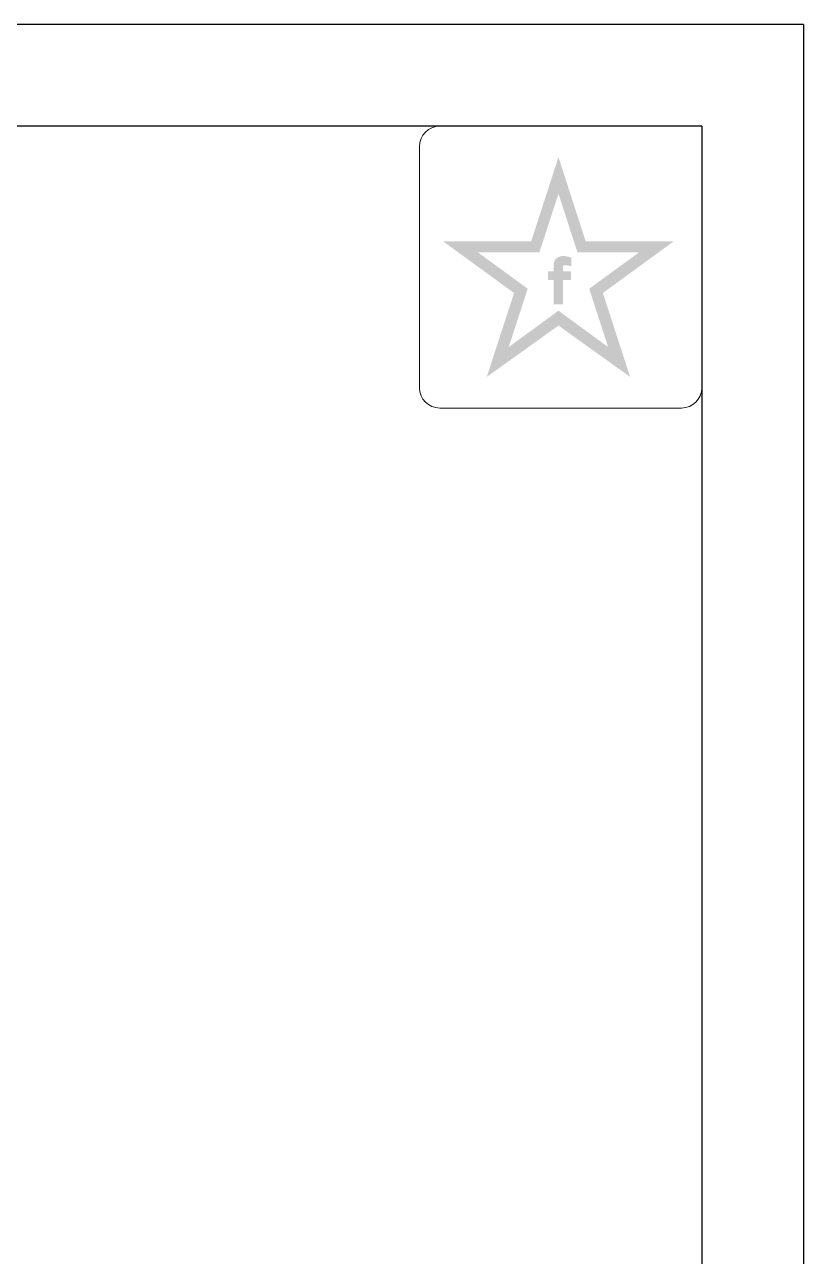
# Model space of a CAD drawing. Header units: millimetres. Extents: x 940 to 1780, y -29 to 565.
# Drawn here: x 1703.2 to 1779.9, y 444 to 565.3 of the extents above; entities that cross this region are included whole.
import ezdxf

# ---------------------------------------------------------------- set-up
doc = ezdxf.new("R2010")
doc.units = ezdxf.units.MM
for name, color, linetype in [('1轮廓实线层', 7, 'Continuous'), ('2细线层', 4, 'Continuous'), ('6文字层', 3, 'Continuous'), ('图框层', 7, 'Continuous')]:
    doc.layers.add(name, color=color, linetype=linetype)

# ---------------------------------------------------------------- blocks, each defined once
blk = doc.blocks.new('ZwmFrameMain_A3^_^无分区图框^_^landscape')
at = {"layer": '1轮廓实线层'}
for q in [(0, 287), (390, 0)]:
    blk.add_line((390, 287), q, dxfattribs=at)
at = {"layer": '2细线层'}
for q in [(-25, 292), (395, -5)]:
    blk.add_line((395, 292), q, dxfattribs=at)

msp = doc.modelspace()

# ---------------------------------------------------------------- hatches: boundary and pattern name
at = {"layer": '6文字层', "lineweight": 5}
h = msp.add_hatch(color=2, dxfattribs=at)
edge = h.paths.add_edge_path(flags=0)
edge.add_line((1756.235, 540.176), (1757.027, 540.176))
edge.add_line((1757.027, 540.176), (1757.027, 541.028))
edge.add_line((1757.027, 541.028), (1756.244, 541.028))
edge.add_line((1756.244, 541.028), (1756.244, 541.445))
edge.add_spline(control_points=[(1756.244, 541.445), (1756.244, 541.495), (1756.242, 541.688), (1756.619, 541.627), (1756.856, 541.592), (1756.99, 541.558), (1757.045, 541.544)], knot_values=[0, 0, 0, 0, 1.4943482, 5.8188355, 8.4876202, 10.3632598, 10.3632598, 10.3632598, 10.3632598], degree=3, periodic=0)
edge.add_line((1757.045, 541.544), (1757.045, 542.416))
edge.add_spline(control_points=[(1757.045, 542.416), (1756.902, 542.45), (1756.556, 542.532), (1756.06, 542.575), (1755.602, 542.368), (1755.37, 542.078), (1755.331, 541.858), (1755.32, 541.796)], knot_values=[0, 0, 0, 0, 4.9341397, 11.9452686, 16.0265909, 21.3569295, 23.4510995, 23.4510995, 23.4510995, 23.4510995], degree=3, periodic=0)
edge.add_line((1755.32, 541.796), (1755.32, 541.028))
edge.add_line((1755.32, 541.028), (1754.748, 541.028))
edge.add_line((1754.748, 541.028), (1754.748, 540.176))
edge.add_line((1754.748, 540.176), (1755.326, 540.176))
edge.add_line((1755.326, 540.176), (1755.326, 537.796))
edge.add_line((1755.326, 537.796), (1756.235, 537.796))
edge.add_line((1756.235, 537.796), (1756.235, 540.176))
h.paths.add_polyline_path([(1767.147, 544.005), (1758.467, 544.005), (1755.787, 552.285), (1753.107, 544.005), (1744.427, 544.005), (1751.416, 538.909), (1748.736, 530.652), (1755.787, 535.701), (1762.839, 530.652), (1760.159, 538.909)])
h.paths.add_polyline_path([(1758.814, 539.333), (1760.679, 533.586), (1755.787, 537.167), (1750.895, 533.586), (1752.76, 539.333), (1747.853, 542.911), (1753.916, 542.911), (1755.787, 548.685), (1757.658, 542.911), (1763.722, 542.911)], flags=16)

# ---------------------------------------------------------------- linework, layer by layer
at = {"layer": '6文字层', "color": 212, "lineweight": 5}
for p, q in [((1744.106, 555.339), (1769.892, 555.339)), ((1769.892, 555.339), (1769.892, 529.573)), ((1742.111, 529.573), (1742.111, 553.345)), ((1767.897, 527.579), (1744.106, 527.579))]:
    msp.add_line(p, q, dxfattribs=at)
for centre, start, end in [((1744.106, 553.345), 90, 180), ((1744.106, 529.573), 180, 270), ((1767.897, 529.573), 270, 0)]:
    msp.add_arc(centre, 1.994, start, end, dxfattribs=at)

# ---------------------------------------------------------------- block references
at = {"layer": '图框层', "xscale": 2, "yscale": 2, "zscale": 2}
msp.add_blockref('ZwmFrameMain_A3^_^无分区图框^_^landscape', (989.892, -18.661), dxfattribs=at)

doc.saveas('drawing.dxf')
